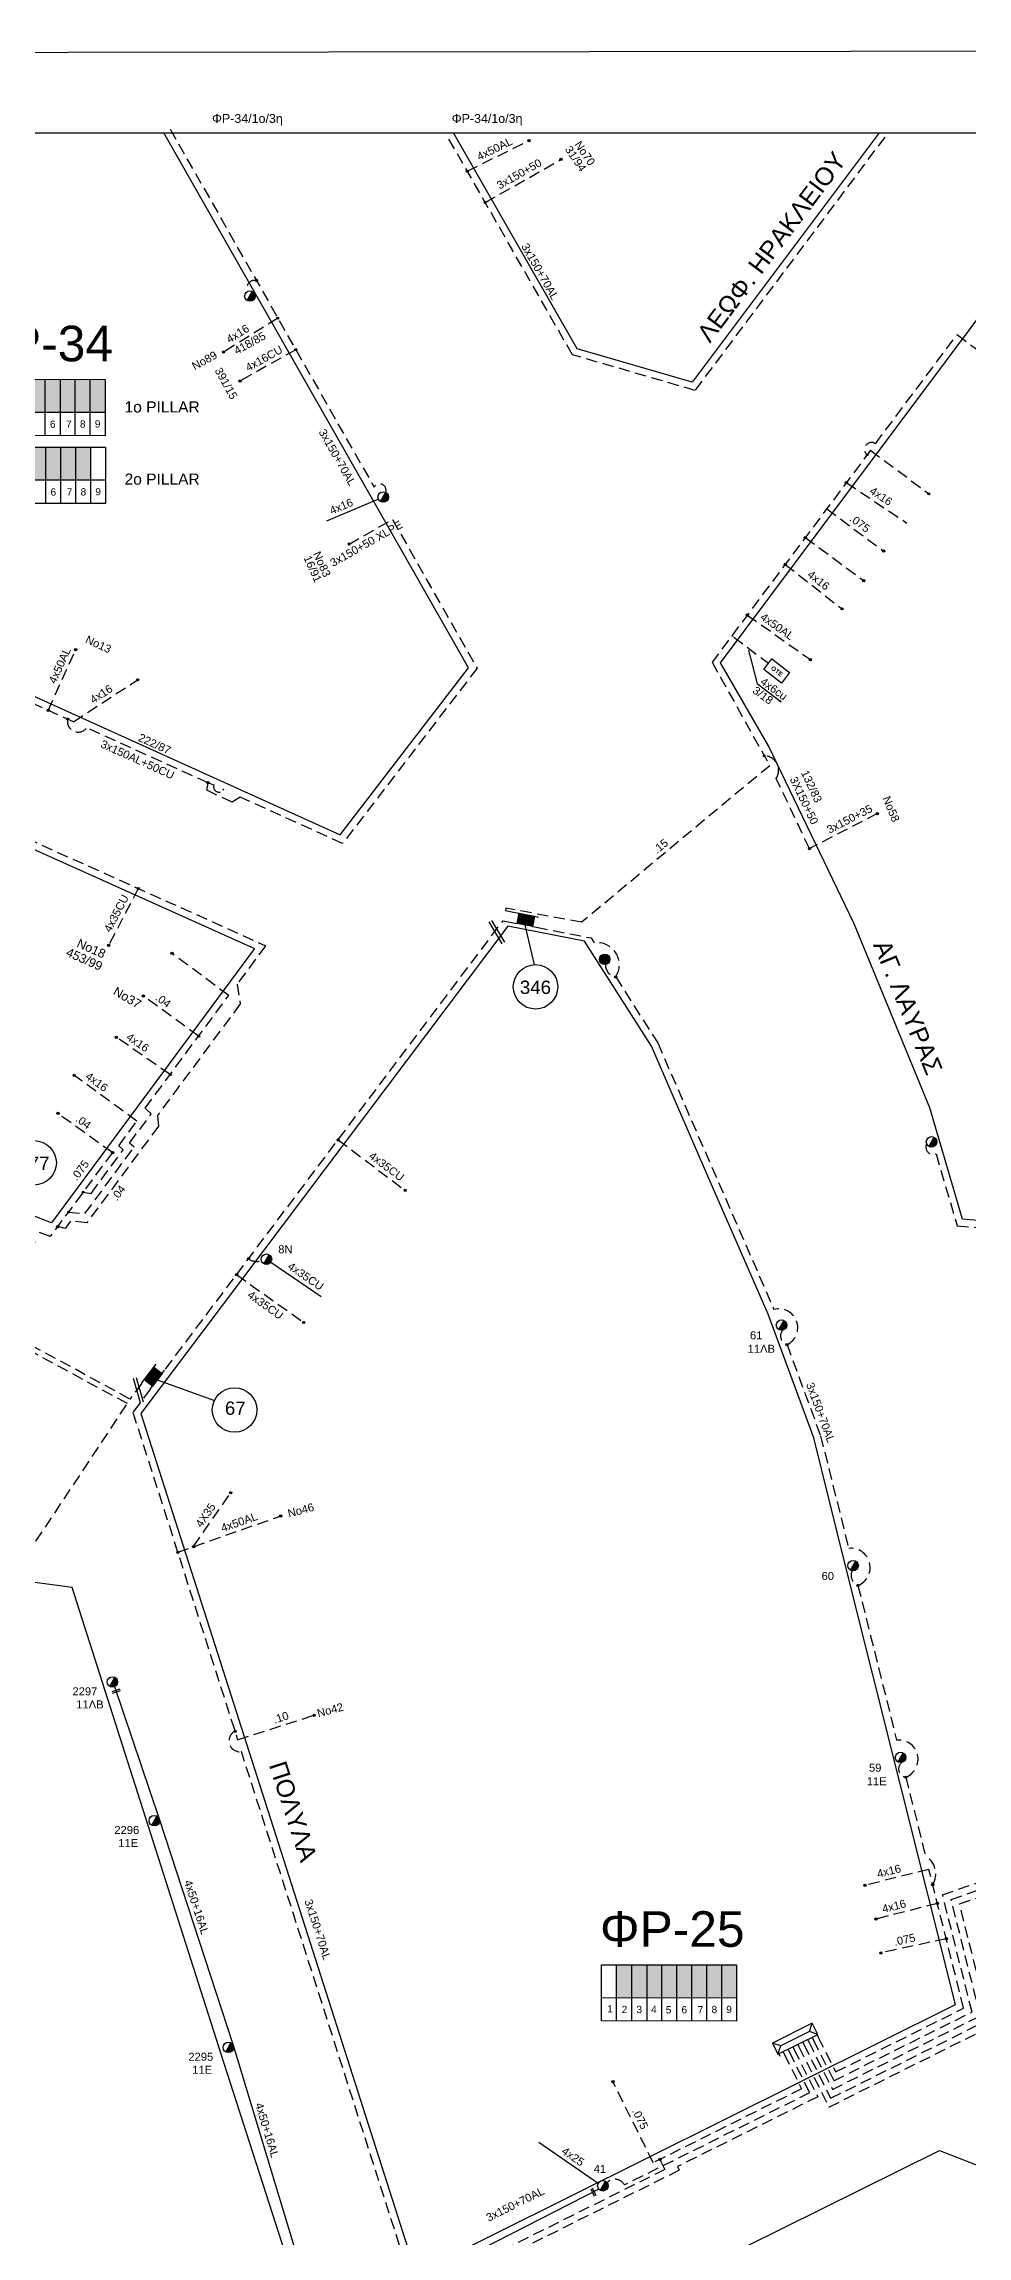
# Model space of a CAD drawing. Header units: millimetres. Extents: x 2910 to 3994, y 712 to 1224.
# Drawn here: x 3258.7 to 3362.5, y 977.4 to 1223.9 of the extents above; entities that cross this region are included whole.
import ezdxf
from ezdxf.enums import TextEntityAlignment as Align

# ---------------------------------------------------------------- set-up
doc = ezdxf.new("R2010")
doc.units = ezdxf.units.MM
doc.linetypes.add('DASHED', pattern=[19.05, 12.7, -6.35])
for name, color, linetype in [('.04', 7, 'Continuous'), ('.075', 7, 'Continuous'), ('.10', 7, 'Continuous'), ('.15', 7, 'Continuous'), ('3x150+35', 7, 'Continuous'), ('3x150+50', 7, 'Continuous'), ('3x150+50 XLPE', 7, 'Continuous'), ('3x150+70AL', 7, 'Continuous'), ('3x150AL+50CU', 7, 'Continuous'), ('4x16', 7, 'Continuous'), ('4x16CU', 7, 'Continuous'), ('4x25', 7, 'Continuous'), ('4X35', 7, 'Continuous'), ('4x35CU', 7, 'Continuous'), ('4x50+13', 7, 'Continuous'), ('4x50+16AL', 7, 'Continuous'), ('4x50AL', 7, 'Continuous'), ('Link Box 4 Διευθύνσεων', 7, 'Continuous'), ('Pillar OTE', 7, 'Continuous'), ('text διευθύνσεων', 7, 'Continuous'), ('TEXT ΚΑΛΩΔΙΩΝ', 7, 'Continuous'), ('Άγνωστα', 7, 'Continuous'), ('Επιγραφές - Σχήματα', 7, 'Continuous'), ('Καλώδια ΧΤ   3x150AL+50CU', 7, 'Continuous'), ('Μηχανική τομή', 7, 'Continuous'), ('Στύλος Ξύλινος', 7, 'Continuous'), ('Στύλος Ξύλινος @ 1', 7, 'Continuous'), ('Στύλος ΦΜ', 7, 'Continuous'), ('Στύλος ΦΜ @ 1', 7, 'Continuous'), ('Συνδέσεις', 7, 'Continuous'), ('Τομή', 7, 'Continuous'), ('Υποσταθμός πόλεως', 7, 'Continuous'), ('Υπόβαθρο ΔΕΗ', 7, 'Continuous'), ('Υπόγεια καλώδια Παροχών ΧΤ   4x6', 7, 'Continuous')]:
    doc.layers.add(name, color=color, linetype=linetype)
doc.styles.get("Standard").update_dxf_attribs({"font": 'arial.ttf'})
doc.linetypes.add('SYN_LINE', pattern='A,0.5,-0.0001,["/\\/\\/\\/",Standard,S=0.1,R=0,X=0,Y=-0.05],-0.25', length=0.7501)
doc.dimstyles.new('ISO-25', dxfattribs={"dimtxt": 2.5, "dimasz": 2.5, "dimexe": 1.25, "dimexo": 0.625, "dimtad": 1, "dimtxsty": 'Standard', "dimcen": 2.5, "dimadec": 0, "dimazin": 0, "dimtfac": 1, "dimtmove": 0, "dimatfit": 3, "dimfxl": 1, "dimarcsym": 0})

# ---------------------------------------------------------------- blocks, each defined once
blk = doc.blocks.new('LINK BOX 4 ΑΝΑΧΩΡΗΣΕΩΝ')
at = {"layer": 'Link Box 4 Διευθύνσεων', "ltscale": 40}
blk.add_hatch(color=256, dxfattribs=at).paths.add_polyline_path([(-3.54, 0), (-3.54, -4.67), (3.54, -4.67), (3.54, 0)])
for p, q in [((-3.54, 0), (-5.33, 0)), ((5.33, 0), (3.54, 0)), ((-3.54, -4.67), (-5.33, -4.67)), ((5.33, -4.67), (3.54, -4.67))]:
    blk.add_line(p, q, dxfattribs=at)
blk.add_lwpolyline([(-3.54, -4.67), (-3.54, 0), (3.54, 0), (3.54, -4.67)], close=True, dxfattribs=at)
blk = doc.blocks.new('ΥΠΟΣΤΑΘΜΟΣ ΠΟΛΕΩΣ 9 ΑΝΑΧΩΡΗΣΕΩΝ')
at = {"layer": 'Υποσταθμός πόλεως', "ltscale": 40}
for p, q in [((-9.63, -2.82), (-9.63, -4)), ((-7.12, -2.82), (-7.12, -4)), ((-4.84, -2.82), (-4.84, -4)), ((-2.36, -2.82), (-2.36, -4)), ((0.09, -2.82), (0.09, -4)), ((2.55, -2.82), (2.55, -4)), ((5.02, -2.82), (5.02, -4)), ((7.48, -2.82), (7.48, -4)), ((9.61, -2.82), (9.61, -4))]:
    blk.add_line(p, q, dxfattribs=at)
blk.add_lwpolyline([(-10.02, 2.82), (10.02, 2.82), (10.02, -2.82), (-10.02, -2.82)], close=True, dxfattribs=at)
for points in [[(-7.21, 0), (-10.02, 2.82)], [(-10.02, -2.82), (-7.21, 0)], [(-7.21, 0), (7.21, 0)], [(7.21, 0), (10.02, 2.82)], [(10.02, -2.82), (7.21, 0)]]:
    blk.add_lwpolyline(points, dxfattribs=at)
at = {"layer": 'Υποσταθμός πόλεως', "linetype": 'SYN_LINE', "ltscale": 40, "flags": 1}
for tag, p in [('ΜΕΤΑΣΧΗΜΑΤΙΣΜΟΣ', (10.79, 1.71)), ('ΙΣΧΥΣ', (10.77, -1.08)), ('ΑΡΙΘΜΟΣ', (10.89, -3.8))]:
    blk.add_attdef(tag, p, '', height=1.8, dxfattribs=at)
blk = doc.blocks.new('ΥΠΑΡΧΩΝ ΤΣΙΜΕΝΤΕΝΙΟΣ ΣΤΥΛΟΣ')
at = {"layer": 'Στύλος ΦΜ'}
blk.add_hatch(color=7, dxfattribs=at).paths.add_polyline_path([(-1.3, -2.3, 0.574793), (2.6, 0, 0.268822), (1.3, 2.3)])
at = {"layer": 'Στύλος ΦΜ', "color": 7}
blk.add_line((-1.3, -2.3), (1.3, 2.3), dxfattribs=at)
blk.add_circle((0, 0), 2.62, dxfattribs=at)
at = {"layer": 'Στύλος ΦΜ', "flags": 4}
for tag, p in [('ΑΡΙΘΜΟΣ', (-4.7, 8.1)), ('ΤΥΠΟΣ', (-4.9, 3))]:
    blk.add_attdef(tag, p, '', height=4, dxfattribs=at)
blk = doc.blocks.new('ΥΠΑΡΧΩΝ ΞΥΛΙΝΟΣ ΣΤΥΛΟΣ')
at = {"layer": 'Στύλος Ξύλινος'}
h = blk.add_hatch(color=7, dxfattribs=at)
h.paths.add_polyline_path([(-2.6, 0, 0.270008), (-1.3, -2.3), (1.3, 2.3, 0.576266)])
h.paths.add_polyline_path([(-1.3, -2.3, 0.574793), (2.6, 0, 0.268822), (1.3, 2.3)])
at = {"layer": 'Στύλος Ξύλινος', "color": 7}
blk.add_line((-1.3, -2.3), (1.3, 2.3), dxfattribs=at)
blk.add_circle((0, 0), 2.62, dxfattribs=at)
at = {"layer": 'Στύλος Ξύλινος', "flags": 4}
for tag, p in [('ΑΡΙΘΜΟΣ', (-4.9, 8.6)), ('ΤΥΠΟΣ', (-4.8, 3.4))]:
    blk.add_attdef(tag, p, '', height=4, dxfattribs=at)
blk = doc.blocks.new('_ΣΥΝΔΕΣΗ')
at = {"layer": 'Συνδέσεις', "linetype": 'SYN_LINE', "ltscale": 40}
blk.add_hatch(color=256, dxfattribs=at).paths.add_polyline_path([(0.5, -0.01, 1), (-0.5, -0.01, 1)])
at = {"layer": 'Συνδέσεις'}
blk.add_circle((0, -0.01), 0.5, dxfattribs=at)
blk = doc.blocks.new('ΜΗΧΑΝΙΚΗ ΤΟΜΗ')
at = {"layer": 'Μηχανική τομή', "ltscale": 40}
for p, q in [((-1.9, 0.8), (5.7, 0.8)), ((-1.9, -0.8), (5.7, -0.8))]:
    blk.add_line(p, q, dxfattribs=at)
blk = doc.blocks.new('ΤΟΜΗ')
at = {"layer": 'Τομή', "ltscale": 40}
for p, q in [((-5.7, 0), (17.1, 0)), ((-5.7, -2.8), (17.1, -2.8))]:
    blk.add_line(p, q, dxfattribs=at)
blk = doc.blocks.new('PILLAR ΟΤΕ')
at = {"layer": 'Pillar OTE', "ltscale": 40}
blk.add_lwpolyline([(-3.31, 2.02), (3.39, 2.02), (3.39, -1.99), (-3.31, -1.99)], close=True, dxfattribs=at)
at = {"layer": 'Pillar OTE', "insert": (-1.81, 0.71), "char_height": 1.3575, "width": 109.961, "attachment_point": 1}
blk.add_mtext('{\\fArial|b1|i0|c161|p34;OTE}', dxfattribs=at)

msp = doc.modelspace()

# ---------------------------------------------------------------- hatches: boundary and pattern name
at = {"layer": 'Pillar OTE', "ltscale": 40}
h = msp.add_hatch(color=256, dxfattribs=at)
h.dxf.hatch_style = 1
h.paths.add_polyline_path([(3336, 1157.29), (3336.28, 1157.23), (3336.14, 1157.49)])
at = {"layer": 'Καλώδια ΧΤ   3x150AL+50CU', "lineweight": -3, "ltscale": 0.2}
h = msp.add_hatch(color=173, dxfattribs=at)
h.dxf.hatch_style = 1
h.paths.add_polyline_path([(3257.2, 1182.53), (3258.89, 1182.53), (3258.89, 1186.21), (3257.2, 1186.21)])
h = msp.add_hatch(color=133, dxfattribs=at)
h.dxf.hatch_style = 1
h.paths.add_polyline_path([(3258.89, 1182.53), (3260.59, 1182.53), (3260.59, 1186.21), (3258.89, 1186.21)])
h = msp.add_hatch(color=62, dxfattribs=at)
h.dxf.hatch_style = 1
h.paths.add_polyline_path([(3260.56, 1182.53), (3262.26, 1182.53), (3262.26, 1186.21), (3260.56, 1186.21)])
h = msp.add_hatch(color=151, dxfattribs=at)
h.dxf.hatch_style = 1
h.paths.add_polyline_path([(3262.23, 1182.53), (3263.93, 1182.53), (3263.93, 1186.22), (3262.23, 1186.22)])
h = msp.add_hatch(color=6, dxfattribs=at)
h.dxf.hatch_style = 1
h.paths.add_polyline_path([(3263.89, 1182.53), (3265.59, 1182.53), (3265.59, 1186.21), (3263.89, 1186.21)])
h = msp.add_hatch(color=30, dxfattribs=at)
h.dxf.hatch_style = 1
h.paths.add_polyline_path([(3257.27, 1174.91), (3258.96, 1174.91), (3258.96, 1178.59), (3257.27, 1178.59)])
h = msp.add_hatch(color=5, dxfattribs=at)
h.dxf.hatch_style = 1
h.paths.add_polyline_path([(3258.96, 1174.91), (3260.66, 1174.91), (3260.66, 1178.59), (3258.96, 1178.59)])
h = msp.add_hatch(color=1, dxfattribs=at)
h.dxf.hatch_style = 1
h.paths.add_polyline_path([(3260.63, 1174.91), (3262.33, 1174.91), (3262.33, 1178.59), (3260.63, 1178.59)])
h = msp.add_hatch(color=6, dxfattribs=at)
h.dxf.hatch_style = 1
h.paths.add_polyline_path([(3262.3, 1174.91), (3264, 1174.91), (3264, 1178.59), (3262.3, 1178.59)])
h = msp.add_hatch(color=1, dxfattribs=at)
h.dxf.hatch_style = 1
h.paths.add_polyline_path([(3324.82, 1007.93), (3323.1, 1007.93), (3323.1, 1004.25), (3324.82, 1004.24)])
h = msp.add_hatch(color=85, dxfattribs=at)
h.dxf.hatch_style = 1
h.paths.add_polyline_path([(3324.82, 1004.24), (3326.54, 1004.24), (3326.54, 1007.93), (3324.82, 1007.93)])
h = msp.add_hatch(color=173, dxfattribs=at)
h.dxf.hatch_style = 1
h.paths.add_polyline_path([(3328.19, 1007.93), (3326.54, 1007.93), (3326.54, 1004.24), (3328.19, 1004.24)])
h = msp.add_hatch(color=2, dxfattribs=at)
h.dxf.hatch_style = 1
h.paths.add_polyline_path([(3328.19, 1004.24), (3329.88, 1004.24), (3329.88, 1007.93), (3328.19, 1007.93)])
h = msp.add_hatch(color=5, dxfattribs=at)
h.dxf.hatch_style = 1
h.paths.add_polyline_path([(3329.88, 1004.24), (3331.58, 1004.24), (3331.58, 1007.93), (3329.88, 1007.93)])
h = msp.add_hatch(color=6, dxfattribs=at)
h.dxf.hatch_style = 1
h.paths.add_polyline_path([(3331.55, 1004.24), (3333.25, 1004.24), (3333.25, 1007.93), (3331.55, 1007.93)])
h = msp.add_hatch(color=27, dxfattribs=at)
h.dxf.hatch_style = 1
h.paths.add_polyline_path([(3333.22, 1004.24), (3334.91, 1004.24), (3334.91, 1007.93), (3333.22, 1007.93)])
h = msp.add_hatch(color=30, dxfattribs=at)
h.dxf.hatch_style = 1
h.paths.add_polyline_path([(3334.88, 1004.24), (3336.57, 1004.24), (3336.57, 1007.93), (3334.88, 1007.93)])

# ---------------------------------------------------------------- linework, layer by layer
at = {"layer": '.04', "color": 85, "linetype": 'DASHED', "lineweight": -3, "ltscale": 0.1}
msp.add_lwpolyline([(3351.28, 1177.73, -0.961546), (3352.21, 1178.98), (3361.38, 1191.24)], format="xyb", dxfattribs=at)
msp.add_lwpolyline([(3361.38, 1191.24), (3367.77, 1186.46)], dxfattribs=at)
at = {"layer": '.04', "color": 151, "linetype": 'DASHED', "lineweight": -3, "ltscale": 0.1}
for points in [[(3261.49, 1092.58), (3263.36, 1092.41), (3268.87, 1099.86), (3268.37, 1100.34), (3270.81, 1103.61), (3270.13, 1104.26), (3279.51, 1116.93), (3273.11, 1121.68)], [(3276.13, 1112.36), (3269.91, 1116.88)], [(3266.44, 1099.26), (3260.29, 1103.67)]]:
    msp.add_lwpolyline(points, dxfattribs=at)
at = {"layer": '.075', "color": 85, "linetype": 'DASHED', "lineweight": -3, "ltscale": 0.1}
for points in [[(3346.73, 1171.65), (3353.12, 1166.91)], [(3360.17, 1010.86), (3352.81, 1009.26)]]:
    msp.add_lwpolyline(points, dxfattribs=at)
at = {"layer": '.075', "color": 151, "linetype": 'DASHED', "lineweight": -3, "ltscale": 0.1}
msp.add_lwpolyline([(3266.44, 1099.26), (3259.45, 1089.83), (3257.29, 1090.62)], dxfattribs=at)
at = {"layer": '.075', "color": 5, "linetype": 'DASHED', "lineweight": -3, "ltscale": 0.1}
msp.add_lwpolyline([(3327.23, 985.67), (3322.7, 994.77)], dxfattribs=at)
at = {"layer": '.10', "color": 5, "linetype": 'DASHED', "lineweight": -3, "ltscale": 0.1}
for points in [[(3272.4, 1074.91), (3310.35, 1125.34), (3311.49, 1125.11)], [(3270.69, 1072.65), (3268.74, 1070.06), (3280.52, 1033.24), (3289.1, 1035.99)]]:
    msp.add_lwpolyline(points, dxfattribs=at)
at = {"layer": '.10', "color": 151, "linetype": 'DASHED', "lineweight": -3, "ltscale": 0.1}
msp.add_lwpolyline([(3269.76, 1073.35), (3268.41, 1071.55), (3253.17, 1079.85), (3257.75, 1089.2), (3256.88, 1089.53)], dxfattribs=at)
at = {"layer": '.10', "color": 5, "linetype": 'DASHED', "lineweight": -3, "ltscale": 0.1}
msp.add_lwpolyline([(3281.73, 1087.32, 0.24365), (3283.2, 1087.11, 32.293731)], format="xyb", dxfattribs=at)
at = {"layer": '.15', "color": 85, "linetype": 'DASHED', "lineweight": -3, "ltscale": 0.1}
for points in [[(3351.66, 1178.24), (3333.84, 1154.41), (3340.32, 1142.77), (3319.18, 1125.16), (3310.66, 1126.75), (3310.62, 1126.47), (3311.72, 1126.26)], [(3351.66, 1178.24), (3358.21, 1173.34)], [(3344.32, 1168.42), (3350.89, 1163.59)]]:
    msp.add_lwpolyline(points, dxfattribs=at)
at = {"layer": '3x150+35', "color": 85, "linetype": 'DASHED', "lineweight": -3, "ltscale": 0.1}
msp.add_lwpolyline([(3352.42, 1137.38), (3344.79, 1133.45)], dxfattribs=at)
at = {"layer": '3x150+50', "color": 27, "linetype": 'DASHED', "lineweight": -3, "ltscale": 0.1}
msp.add_lwpolyline([(3308.34, 1206.11), (3316.87, 1210.94)], dxfattribs=at)
at = {"layer": '3x150+50', "color": 85, "linetype": 'DASHED', "lineweight": -3, "ltscale": 0.1}
msp.add_lwpolyline([(3344.79, 1133.45), (3341.05, 1141.34, 0.599135), (3339.7, 1143.88)], format="xyb", dxfattribs=at)
at = {"layer": '3x150+50', "color": 6, "linetype": 'DASHED', "lineweight": -3, "ltscale": 0.1}
msp.add_lwpolyline([(3344.71, 999.27), (3347.37, 993.92), (3363.99, 1002.19), (3360.71, 1015.29), (3379.11, 1021.6), (3381.33, 1012.86), (3394.24, 1019.04)], dxfattribs=at)
at = {"layer": '3x150+50 XLPE', "color": 133, "linetype": 'DASHED', "lineweight": -3, "ltscale": 0.1}
msp.add_lwpolyline([(3293.05, 1167.69), (3297.91, 1170.46), (3307.44, 1153.72), (3292.31, 1134.02), (3280.79, 1139.23), (3279.92, 1138.67), (3277.04, 1140), (3277.19, 1140.86)], dxfattribs=at)
at = {"layer": '3x150+50 XLPE', "color": 2, "linetype": 'DASHED', "lineweight": -3, "ltscale": 0.1}
msp.add_lwpolyline([(3344.15, 998.99), (3347.17, 992.92), (3364.92, 1001.76), (3361.66, 1014.77), (3377.79, 1020.3), (3383.65, 999.59), (3387.77, 1001.41), (3388.27, 1000.49)], dxfattribs=at)
at = {"layer": '3x150+70AL', "color": 27, "linetype": 'DASHED', "lineweight": -3, "ltscale": 0.1}
for points in [[(3272.94, 1214.34), (3295.85, 1174.1, -0.9013), (3297.17, 1173.49)], [(3282.62, 1197.33, 0.601876), (3281.61, 1196.1, -0.81179)], [(3343.05, 998.44), (3345.72, 993.09), (3329.94, 985.23), (3330.14, 984.82), (3302.06, 970.83), (3305.98, 962.96, -0.241175), (3307.51, 962.2, 0.137878)]]:
    msp.add_lwpolyline(points, format="xyb", dxfattribs=at)
msp.add_lwpolyline([(3353.26, 1213.46), (3331.92, 1184.97), (3318.14, 1188.98), (3304.09, 1213.55)], dxfattribs=at)
at = {"layer": '3x150+70AL', "color": 85, "linetype": 'DASHED', "lineweight": -3, "ltscale": 0.1}
for points in [[(3314.11, 1124.6), (3320.24, 1123.4), (3320.59, 1122.85, -0.639079), (3323.02, 1119.02), (3327.73, 1111.6), (3340.8, 1081.62, -0.913112), (3342.27, 1077.67), (3346.04, 1067.42), (3349.2, 1054.76, -0.878145), (3350.24, 1050.59), (3354.59, 1033.19, -0.880406), (3355.62, 1029.03), (3357.82, 1020.21, -0.408526), (3358.65, 1016.93)], [(3323.02, 1119.02, -0.382613), (3321.86, 1120.41, 0.953731)], [(3342.27, 1077.68, -0.572609), (3341.81, 1079.31, -1.150498)], [(3350.24, 1050.59, -0.433641), (3349.59, 1052.24, 0.447854)], [(3355.62, 1029.03, -0.686815), (3355.18, 1030.68, -0.755337)]]:
    msp.add_lwpolyline(points, format="xyb", dxfattribs=at)
at = {"layer": '3x150+70AL', "color": 173, "linetype": 'DASHED', "lineweight": -3, "ltscale": 0.1}
msp.add_lwpolyline([(3357.96, 1100.25, 0.681356), (3359.02, 1099.12), (3361.39, 1091.02), (3367.6, 1090.51), (3376.23, 1080.74)], format="xyb", dxfattribs=at)
at = {"layer": '3x150+70AL', "color": 30, "linetype": 'DASHED', "lineweight": -3, "ltscale": 0.1}
msp.add_lwpolyline([(3204.91, 984.47), (3254.69, 1050.79), (3268.12, 1071.03), (3252.88, 1079.33)], dxfattribs=at)
at = {"layer": '3x150+70AL', "color": 173, "linetype": 'DASHED', "lineweight": -3, "ltscale": 0.1}
msp.add_lwpolyline([(3345.22, 999.52), (3347.53, 994.89), (3363.06, 1002.62), (3359.75, 1015.81), (3378.72, 1022.31), (3374.44, 1039.15)], dxfattribs=at)
at = {"layer": '3x150+70AL', "color": 5, "linetype": 'DASHED', "lineweight": -3, "ltscale": 0.1}
msp.add_lwpolyline([(3327.99, 986.05), (3328.53, 984.91), (3300.46, 970.93), (3280.95, 1031.9, -0.857316), (3280.22, 1034.19, 0.812051), (3280.22, 1034.19, -0.812051)], format="xyb", dxfattribs=at)
at = {"layer": '3x150+70AL', "color": 85, "linetype": 'DASHED', "lineweight": -3, "ltscale": 0.1}
msp.add_lwpolyline([(3345.78, 999.8), (3347.73, 995.88), (3362.12, 1003.05), (3358.21, 1018.66)], dxfattribs=at)
at = {"layer": '3x150+70AL', "color": 30, "linetype": 'DASHED', "lineweight": -3, "ltscale": 0.1}
msp.add_lwpolyline([(3343.6, 998.72), (3346.98, 991.93), (3364.14, 1000.48), (3367.6, 967.56, -0.857071), (3368.01, 963.67), (3372.38, 922.12, -0.714928), (3372.92, 916.99), (3374.88, 898.26, -0.856548), (3375.29, 894.37), (3379.45, 854.8), (3373.56, 855.04, 0.882506), (3373.62, 854.34), (3374.63, 854.29)], format="xyb", dxfattribs=at)
at = {"layer": '3x150+70AL', "color": 1, "linetype": 'DASHED', "lineweight": -3, "ltscale": 0.1}
msp.add_lwpolyline([(3342.5, 998.17), (3344.81, 993.53), (3323.99, 983.17, 0.505619), (3322.04, 983.44)], format="xyb", dxfattribs=at)
at = {"layer": '3x150+70AL', "color": 5, "linetype": 'DASHED', "lineweight": -3, "ltscale": 0.1}
msp.add_lwpolyline([(3341.95, 997.9), (3343.9, 993.98), (3327.23, 985.67)], dxfattribs=at)
at = {"layer": '3x150AL+50CU', "color": 133, "linetype": 'DASHED', "lineweight": -3, "ltscale": 0.1}
for points in [[(3262.06, 1147.71), (3250.51, 1152.94, -1), (3248.51, 1153.84)], [(3277.19, 1140.86), (3263.57, 1147.03, -0.793222), (3261.4, 1148.01)], [(3277.19, 1140.86), (3277.85, 1140.6, 0.826499), (3278.88, 1140.01), (3278.95, 1140.22)]]:
    msp.add_lwpolyline(points, format="xyb", dxfattribs=at)
at = {"layer": '3x150AL+50CU', "color": 151, "linetype": 'DASHED', "lineweight": -3, "ltscale": 0.1}
msp.add_lwpolyline([(3223.76, 1149.46), (3283.66, 1122.53), (3280.46, 1118.21), (3280.8, 1115.98), (3271.5, 1103.42), (3271.62, 1102.23), (3263.57, 1091.36), (3261.73, 1091.56), (3261.12, 1090.74), (3260.27, 1090.94)], dxfattribs=at)
at = {"layer": '4x16', "color": 27, "linetype": 'DASHED', "lineweight": -3, "ltscale": 0.1}
msp.add_lwpolyline([(3285.03, 1193.1), (3278.93, 1189.29)], dxfattribs=at)
at = {"layer": '4x16', "color": 85, "linetype": 'DASHED', "lineweight": -3, "ltscale": 0.1}
for points in [[(3348.93, 1174.6), (3355.74, 1170.06)], [(3342.07, 1165.41), (3348.45, 1160.41)], [(3358.21, 1018.66), (3351.04, 1016.87)], [(3359.17, 1014.83), (3352.27, 1013.07)]]:
    msp.add_lwpolyline(points, dxfattribs=at)
at = {"layer": '4x16', "color": 27, "linetype": 'SYN_LINE', "lineweight": -3, "ltscale": 8}
msp.add_lwpolyline([(3296.35, 1172.73), (3290.51, 1170.25)], dxfattribs=at)
at = {"layer": '4x16', "color": 133, "linetype": 'DASHED', "lineweight": -3, "ltscale": 0.1}
msp.add_lwpolyline([(3262.06, 1147.71), (3269.28, 1152.43)], dxfattribs=at)
at = {"layer": '4x16', "color": 151, "linetype": 'DASHED', "lineweight": -3, "ltscale": 0.1}
for points in [[(3272.94, 1108.05), (3266.87, 1112.23)], [(3263.14, 1094.81), (3264.04, 1094.68), (3267.65, 1099.56), (3267.15, 1100.04), (3269.19, 1102.79), (3262.12, 1107.97)]]:
    msp.add_lwpolyline(points, dxfattribs=at)
at = {"layer": '4x16CU', "color": 27, "linetype": 'DASHED', "lineweight": -3, "ltscale": 0.1}
msp.add_lwpolyline([(3287.05, 1189.55), (3280.79, 1186.02)], dxfattribs=at)
at = {"layer": '4x25', "color": 1, "linetype": 'SYN_LINE', "lineweight": -3, "ltscale": 10}
msp.add_lwpolyline([(3321.03, 983.32), (3314.38, 987.94)], dxfattribs=at)
at = {"layer": '4X35', "color": 5, "linetype": 'DASHED', "lineweight": -3, "ltscale": 0.1}
msp.add_lwpolyline([(3275.56, 1054.96), (3279.72, 1061.01)], dxfattribs=at)
at = {"layer": '4x35CU', "color": 151, "linetype": 'DASHED', "lineweight": -3, "ltscale": 0.1}
msp.add_lwpolyline([(3269.35, 1128.96), (3266.01, 1122.55)], dxfattribs=at)
at = {"layer": '4x35CU', "color": 5, "linetype": 'DASHED', "lineweight": -3, "ltscale": 0.1}
for points in [[(3291.8, 1100.7), (3299.33, 1095.03)], [(3280.39, 1085.54), (3287.93, 1080.17)]]:
    msp.add_lwpolyline(points, dxfattribs=at)
at = {"layer": '4x35CU', "color": 5, "linetype": 'SYN_LINE', "lineweight": -3, "ltscale": 8}
msp.add_lwpolyline([(3284.26, 1086.95), (3289.9, 1083.08)], dxfattribs=at)
at = {"layer": '4x50+13', "color": 1, "linetype": 'Continuous', "lineweight": -3, "ltscale": 0.1}
msp.add_lwpolyline([(3321.13, 982.7), (3289.76, 966.64), (3259.17, 950.74), (3227.2, 935.16)], dxfattribs=at)
at = {"layer": '4x50+16AL', "color": 1, "linetype": 'Continuous', "lineweight": -3, "ltscale": 0.1}
msp.add_lwpolyline([(3266.63, 1039.34), (3271.71, 1024.34), (3280, 998.9), (3289.42, 967.77)], dxfattribs=at)
at = {"layer": '4x50AL', "color": 27, "linetype": 'DASHED', "lineweight": -3, "ltscale": 0.1}
msp.add_lwpolyline([(3306.33, 1209.63), (3313.27, 1213.05)], dxfattribs=at)
at = {"layer": '4x50AL', "color": 85, "linetype": 'DASHED', "lineweight": -3, "ltscale": 0.1}
msp.add_lwpolyline([(3337.8, 1159.71), (3344.9, 1154.7)], dxfattribs=at)
at = {"layer": '4x50AL', "color": 133, "linetype": 'DASHED', "lineweight": -3, "ltscale": 0.1}
msp.add_lwpolyline([(3259.23, 1148.99), (3262.31, 1155.83)], dxfattribs=at)
at = {"layer": '4x50AL', "color": 5, "linetype": 'DASHED', "lineweight": -3, "ltscale": 0.1}
msp.add_lwpolyline([(3273.78, 1054.33), (3285.34, 1058.39)], dxfattribs=at)
at = {"layer": 'Pillar OTE', "lineweight": -3, "ltscale": 40}
for points in [[(3250.45, 1179.89), (3250.45, 1186.22), (3265.62, 1186.21), (3265.61, 1179.88), (3250.45, 1179.9)], [(3258.89, 1179.89), (3258.89, 1186.21)], [(3260.59, 1179.89), (3260.59, 1186.21)], [(3262.26, 1179.88), (3262.26, 1186.21)], [(3263.95, 1179.88), (3263.96, 1186.21)], [(3250.45, 1182.54), (3265.61, 1182.52)], [(3250.52, 1172.27), (3250.52, 1178.59), (3265.68, 1178.59), (3265.68, 1172.26), (3250.52, 1172.27)], [(3258.96, 1172.27), (3258.96, 1178.59)], [(3260.66, 1172.26), (3260.66, 1178.59)], [(3262.33, 1172.26), (3262.33, 1178.59)], [(3264.02, 1172.26), (3264.02, 1178.59)], [(3250.52, 1174.92), (3265.68, 1174.9)], [(3321.43, 1001.61), (3321.43, 1007.93), (3336.6, 1007.93), (3336.6, 1001.59), (3321.43, 1001.61)], [(3323.1, 1001.61), (3323.1, 1007.93)], [(3324.82, 1001.6), (3324.82, 1007.93)], [(3326.54, 1001.6), (3326.54, 1007.93)], [(3328.19, 1001.6), (3328.19, 1007.93)], [(3329.88, 1001.6), (3329.88, 1007.93)], [(3331.58, 1001.6), (3331.58, 1007.93)], [(3333.25, 1001.6), (3333.25, 1007.93)], [(3334.94, 1001.59), (3334.94, 1007.93)], [(3321.43, 1004.25), (3336.6, 1004.23)]]:
    msp.add_lwpolyline(points, dxfattribs=at)
at = {"layer": 'TEXT ΚΑΛΩΔΙΩΝ', "color": 7, "linetype": 'Continuous', "ltscale": 0.1}
msp.add_lwpolyline([(3338.91, 1152), (3341.6, 1149.96), (3341.43, 1150.1)], dxfattribs=at)
at = {"layer": 'Άγνωστα', "linetype": 'Continuous', "lineweight": -3, "ltscale": 0.1}
msp.add_lwpolyline([(3993.79, 714.16), (2910.27, 712.76), (2910.26, 1222.54), (3993.11, 1223.94)], close=True, dxfattribs=at)
at = {"layer": 'Υπόβαθρο ΔΕΗ', "lineweight": -3}
msp.add_lwpolyline([(2916.4, 1211.92), (2916.4, 1213.94), (3915.14, 1213.94), (3915.14, 721.1), (2916.4, 721.1)], close=True, dxfattribs=at)
at = {"layer": 'Υπόβαθρο ΔΕΗ', "linetype": 'Continuous', "lineweight": -3}
for points in [[(3243.47, 1213.94), (3224.9, 1165.41), (3292.06, 1135.01), (3306.48, 1153.79), (3272.24, 1213.94)], [(3352.62, 1213.94), (3331.61, 1185.89), (3318.68, 1189.66), (3304.78, 1213.94)], [(3368.63, 1199.6), (3406.93, 1148.4), (3368.59, 1091.23), (3362, 1091.77), (3358.33, 1104.31), (3349.82, 1124.97), (3340.17, 1145.01), (3334.79, 1154.34), (3368.63, 1199.6)], [(3204.64, 1112.52), (3219.97, 1150.29), (3282.42, 1122.2), (3259.59, 1091.36), (3204.64, 1112.52)], [(3269.63, 1069.91), (3300.55, 973.27), (3361.19, 1003.48), (3348.76, 1053.1), (3345.28, 1067.18), (3340.16, 1081.1), (3333.38, 1096.63), (3327.02, 1111.22), (3319.51, 1123.05), (3310.9, 1124.74), (3269.63, 1069.91)], [(3255.46, 1051.21), (3201.95, 979.91), (3226.99, 935.58), (3288.43, 967.52), (3278.98, 996.93), (3274.44, 1011.14), (3261.92, 1050.34), (3255.46, 1051.21)], [(3306.71, 960.91), (3359.39, 987.04), (3364.97, 984.89), (3375.71, 882.72), (3367.7, 873.94), (3311.96, 876.18)]]:
    msp.add_lwpolyline(points, dxfattribs=at)
at = {"layer": 'Υπόβαθρο ΔΕΗ', "lineweight": -3}
for points in [[(3312.8, 1124.86), (3313.84, 1120.39)], [(3271.49, 1073.72), (3277.91, 1071.39)]]:
    msp.add_lwpolyline(points, dxfattribs=at)
for centre in [(3314, 1117.9), (3257.64, 1098.11), (3280.17, 1070.32)]:
    msp.add_circle(centre, 2.5, dxfattribs=at)
at = {"layer": 'Υπόγεια καλώδια Παροχών ΧΤ   4x6', "color": 85, "linetype": 'DASHED', "lineweight": -3, "ltscale": 0.1}
msp.add_lwpolyline([(3336.28, 1157.23), (3340.17, 1154.29)], dxfattribs=at)

# ---------------------------------------------------------------- block references
at = {"layer": 'Link Box 4 Διευθύνσεων', "lineweight": -3, "xscale": 0.2499999999999997, "yscale": 0.2499999999999997, "zscale": 0.2499999999999997}
for p, rotation in [((3312.8, 1124.86), 168.9040366541574), ((3271.49, 1073.72), 233.0344491662302)]:
    msp.add_blockref('LINK BOX 4 ΑΝΑΧΩΡΗΣΕΩΝ', p, dxfattribs=dict(at, rotation=rotation))
at = {"layer": 'Pillar OTE', "xscale": 0.3749999999999999, "yscale": 0.3749999999999999, "zscale": 0.3749999999999999, "rotation": 322.6185697191212}
msp.add_blockref('PILLAR ΟΤΕ', (3341.09, 1153.42), dxfattribs=at)
at = {"layer": 'Μηχανική τομή', "lineweight": -3, "xscale": 0.1249999999999999, "yscale": 0.1249999999999999, "zscale": 0.2499999999999677}
for p, rotation in [((3267.07, 1038.75), 197.5103367509105), ((3320.39, 982.58), 295.4457384027504)]:
    msp.add_blockref('ΜΗΧΑΝΙΚΗ ΤΟΜΗ', p, dxfattribs=dict(at, rotation=rotation))
at = {"layer": 'Στύλος Ξύλινος @ 1', "lineweight": -3, "ltscale": 40, "xscale": 0.2250000000000227, "yscale": 0.2250000000000227, "zscale": 0.2250000000000227}
msp.add_blockref('ΥΠΑΡΧΩΝ ΞΥΛΙΝΟΣ ΣΤΥΛΟΣ', (3321.78, 1120.99), dxfattribs=at)
at = {"layer": 'Στύλος ΦΜ @ 1', "lineweight": -3, "ltscale": 40, "xscale": 0.225, "yscale": 0.225, "zscale": 0.225}
for p in [(3281.89, 1195.58), (3296.88, 1172.98), (3358.51, 1100.47)]:
    msp.add_blockref('ΥΠΑΡΧΩΝ ΤΣΙΜΕΝΤΕΝΙΟΣ ΣΤΥΛΟΣ', p, dxfattribs=at)
at = {"layer": 'Στύλος ΦΜ @ 1', "lineweight": -3, "ltscale": 40}
ref = msp.add_blockref('ΥΠΑΡΧΩΝ ΤΣΙΜΕΝΤΕΝΙΟΣ ΣΤΥΛΟΣ', (3283.76, 1087.27), dxfattribs=dict(at, xscale=0.225, yscale=0.225, zscale=0.225))
ref.add_attrib('ΤΥΠΟΣ', '8N', dxfattribs={"layer": 'Στύλος ΦΜ', "height": 0.9, "flags": 4}).set_placement((3285.08, 1087.67), align=Align.BOTTOM_LEFT)
ref = msp.add_blockref('ΥΠΑΡΧΩΝ ΤΣΙΜΕΝΤΕΝΙΟΣ ΣΤΥΛΟΣ', (3341.65, 1079.87), dxfattribs=dict(at, xscale=0.225, yscale=0.225, zscale=0.225))
ref.add_attrib('ΤΥΠΟΣ', '11ΛΒ', dxfattribs={"layer": 'Στύλος ΦΜ', "height": 0.9, "flags": 4}).set_placement((3337.84, 1076.48), align=Align.BOTTOM_LEFT)
ref.add_attrib('ΑΡΙΘΜΟΣ', '61', (3338.1, 1078.26), dxfattribs={"layer": 'Στύλος ΦΜ', "height": 0.9, "flags": 4})
ref = msp.add_blockref('ΥΠΑΡΧΩΝ ΤΣΙΜΕΝΤΕΝΙΟΣ ΣΤΥΛΟΣ', (3349.7, 1052.82), dxfattribs=dict(at, xscale=0.225, yscale=0.225, zscale=0.225))
ref.add_attrib('ΑΡΙΘΜΟΣ', '60', (3346.15, 1051.2), dxfattribs={"layer": 'Στύλος ΦΜ', "height": 0.9, "flags": 4})
ref = msp.add_blockref('ΥΠΑΡΧΩΝ ΤΣΙΜΕΝΤΕΝΙΟΣ ΣΤΥΛΟΣ', (3266.44, 1039.74), dxfattribs=dict(at, xscale=0.225, yscale=0.225, zscale=0.225))
ref.add_attrib('ΤΥΠΟΣ', '11ΛΒ', dxfattribs={"layer": 'Στύλος ΦΜ', "height": 0.9, "flags": 4}).set_placement((3262.38, 1036.49), align=Align.BOTTOM_LEFT)
ref.add_attrib('ΑΡΙΘΜΟΣ', '2297', (3261.95, 1038.23), dxfattribs={"layer": 'Στύλος ΦΜ', "height": 0.9, "flags": 4})
ref = msp.add_blockref('ΥΠΑΡΧΩΝ ΤΣΙΜΕΝΤΕΝΙΟΣ ΣΤΥΛΟΣ', (3355.03, 1031.25), dxfattribs=dict(at, xscale=0.225, yscale=0.225, zscale=0.225))
ref.add_attrib('ΤΥΠΟΣ', '11Ε', dxfattribs={"layer": 'Στύλος ΦΜ', "height": 0.9, "flags": 4}).set_placement((3351.23, 1027.85), align=Align.BOTTOM_LEFT)
ref.add_attrib('ΑΡΙΘΜΟΣ', '59', (3351.48, 1029.64), dxfattribs={"layer": 'Στύλος ΦΜ', "height": 0.9, "flags": 4})
ref = msp.add_blockref('ΥΠΑΡΧΩΝ ΤΣΙΜΕΝΤΕΝΙΟΣ ΣΤΥΛΟΣ', (3271.15, 1024.14), dxfattribs=dict(at, xscale=0.225, yscale=0.225, zscale=0.225))
ref.add_attrib('ΤΥΠΟΣ', '11E', dxfattribs={"layer": 'Στύλος ΦΜ', "height": 0.9, "flags": 4}).set_placement((3267.1, 1020.9), align=Align.BOTTOM_LEFT)
ref.add_attrib('ΑΡΙΘΜΟΣ', '2296', (3266.66, 1022.64), dxfattribs={"layer": 'Στύλος ΦΜ', "height": 0.9, "flags": 4})
ref = msp.add_blockref('ΥΠΑΡΧΩΝ ΤΣΙΜΕΝΤΕΝΙΟΣ ΣΤΥΛΟΣ', (3279.47, 998.64), dxfattribs=dict(at, xscale=0.225, yscale=0.225, zscale=0.225))
ref.add_attrib('ΤΥΠΟΣ', '11E', dxfattribs={"layer": 'Στύλος ΦΜ', "height": 0.9, "flags": 4}).set_placement((3275.42, 995.4), align=Align.BOTTOM_LEFT)
ref.add_attrib('ΑΡΙΘΜΟΣ', '2295', (3274.98, 997.14), dxfattribs={"layer": 'Στύλος ΦΜ', "height": 0.9, "flags": 4})
ref = msp.add_blockref('ΥΠΑΡΧΩΝ ΤΣΙΜΕΝΤΕΝΙΟΣ ΣΤΥΛΟΣ', (3321.57, 983.08), dxfattribs=dict(at, xscale=0.225, yscale=0.225, zscale=0.225))
ref.add_attrib('ΑΡΙΘΜΟΣ', '41', (3320.54, 984.53), dxfattribs={"layer": 'Στύλος ΦΜ', "height": 0.9, "flags": 4})
at = {"layer": 'Συνδέσεις', "lineweight": -3, "xscale": 0.25, "yscale": 0.25, "zscale": 0.25}
for p in [(3313.27, 1213.05), (3316.87, 1210.95), (3306.33, 1209.63), (3308.34, 1206.12), (3282.62, 1197.34), (3285.03, 1193.1), (3278.93, 1189.29), (3287.06, 1189.55), (3280.79, 1186.02), (3351.28, 1177.73), (3348.94, 1174.6), (3358.21, 1173.34), (3344.32, 1168.42), (3293.05, 1167.69), (3353.12, 1166.92), (3342.07, 1165.42), (3350.89, 1163.59), (3337.8, 1159.71), (3348.45, 1160.41), (3262.31, 1155.83), (3344.9, 1154.7), (3269.28, 1152.43), (3259.23, 1148.99), (3261.4, 1148.01), (3339.7, 1143.88), (3277.19, 1140.86), (3352.42, 1137.38), (3344.79, 1133.45), (3269.35, 1128.96), (3266.01, 1122.56), (3273.13, 1121.67), (3269.93, 1116.88), (3323.02, 1119.02), (3266.89, 1112.22), (3276.15, 1112.36), (3262.14, 1107.96), (3272.96, 1108.05), (3260.32, 1103.67), (3291.82, 1100.69), (3266.46, 1099.26), (3263.16, 1094.81), (3299.35, 1095.02), (3261.51, 1092.57), (3260.29, 1090.93), (3281.76, 1087.36), (3280.41, 1085.53), (3287.95, 1080.16), (3342.27, 1077.67), (3279.74, 1061.01), (3285.36, 1058.39), (3273.8, 1054.32), (3275.58, 1054.95), (3350.24, 1050.59), (3289.12, 1035.98), (3280.24, 1034.19), (3355.62, 1029.03), (3351.04, 1016.87), (3358.65, 1016.93), (3359.17, 1014.84), (3352.27, 1013.07), (3360.17, 1010.86), (3352.81, 1009.26), (3322.7, 994.78), (3327.99, 986.05)]:
    msp.add_blockref('_ΣΥΝΔΕΣΗ', p, dxfattribs=at)
at = {"layer": 'Τομή', "lineweight": -3, "xscale": 0.125, "yscale": 0.125, "zscale": 0.2499999999999997}
for p, rotation in [((3309.43, 1124.76), 300.5442746573147), ((3269.4, 1071.79), 106.1839810197908)]:
    msp.add_blockref('ΤΟΜΗ', p, dxfattribs=dict(at, rotation=rotation))
at = {"layer": 'Υποσταθμός πόλεως', "lineweight": -3, "xscale": -0.2499999999999995, "yscale": 0.2499999999999996, "zscale": 0.2499999999999996, "rotation": 26.47632337197279}
msp.add_blockref('ΥΠΟΣΤΑΘΜΟΣ ΠΟΛΕΩΣ 9 ΑΝΑΧΩΡΗΣΕΩΝ', (3343.18, 999.62), dxfattribs=at)

# ---------------------------------------------------------------- texts
at = {"lineweight": -3, "ltscale": 30, "char_height": 0.817, "width": 5.6286, "attachment_point": 1}
for s, insert in [('6', (3259.42, 1181.58)), ('7', (3261.23, 1181.58)), ('8', (3262.79, 1181.6)), ('9', (3264.46, 1181.61)), ('6', (3259.49, 1173.96)), ('7', (3261.3, 1173.96)), ('8', (3262.86, 1173.97)), ('9', (3264.52, 1173.99)), ('1', (3322.06, 1003.39)), ('2', (3323.68, 1003.32)), ('3', (3325.34, 1003.32)), ('4', (3326.99, 1003.32)), ('5', (3328.64, 1003.28)), ('6', (3330.4, 1003.29)), ('7', (3332.22, 1003.29)), ('8', (3333.78, 1003.31)), ('9', (3335.44, 1003.32))]:
    msp.add_mtext(s, dxfattribs=dict(at, insert=insert))
at = {"layer": 'text διευθύνσεων', "color": 7, "linetype": 'Continuous', "lineweight": -3, "ltscale": 0.1}
for s, rotation, p in [('ΛΕΩΦ. ΗΡΑΚΛΕΙΟΥ', 53.1705, (3340.52, 1201.11)), ('ΑΓ. ΛΑΥΡΑΣ', 292.2068, (3355.87, 1115.61)), ('ΠΟΛΥΛΑ', 288, (3286.76, 1025.18))]:
    msp.add_text(s, height=2, rotation=rotation, dxfattribs=at).set_placement(p, align=Align.MIDDLE_CENTER)
at = {"layer": 'TEXT ΚΑΛΩΔΙΩΝ', "color": 7, "linetype": 'Continuous', "lineweight": -3, "ltscale": 0.1}
for s, rotation, p in [('4x50AL', 26.2545, (3309.4, 1212.14)), ('No70', 304.3921, (3319.55, 1211.64)), ('3x150+50', 29.5353, (3312.16, 1209.31)), ('31/94', 304.3921, (3318.51, 1211.03)), ('3x150+70AL', 299.7747, (3314.51, 1198.34)), ('4x16', 31.9604, (3280.53, 1191.35)), ('418/85', 28.8957, (3281.88, 1190.29)), ('No89', 28.8957, (3276.79, 1188.34)), ('4x16CU', 29.3916, (3283.48, 1188.57)), ('391/15', 298.8957, (3279.23, 1185.76)), ('3x150+70AL', 299.6627, (3291.73, 1177.45)), ('4x16', 326.2995, (3352.84, 1173.08)), ('4x16', 22.9768, (3292.16, 1171.93)), ('3x150+50 XLPE', 29.648, (3294.98, 1167.75)), ('.075', 323.4156, (3350.46, 1170.01)), ('16/91', 294.3783, (3288.96, 1164.91)), ('No83', 294.3783, (3290, 1165.43)), ('4x16', 321.8897, (3345.81, 1163.62)), ('4x50AL', 324.8144, (3341.17, 1158.43)), ('No13', 335.498, (3264.87, 1156.42)), ('4x50AL', 65.7231, (3260.52, 1154.04)), ('4x16', 33.2102, (3265.18, 1150.82)), ('3x150AL+50CU', 335.6423, (3269.27, 1143.46)), ('222/87', 335.498, (3271.19, 1145.22)), ('3X150+50', 295.3537, (3344.19, 1138.86)), ('132/83', 295, (3345.03, 1140.44)), ('No58', 291.9484, (3353.97, 1137.9)), ('3x150+35', 27.2418, (3349.3, 1136.78)), ('.15', 39.8117, (3328.05, 1133.72)), ('4x35CU', 62.5001, (3266.88, 1126.17)), ('.04', 324.0229, (3272.16, 1116.36)), ('4x16', 325.5213, (3269.29, 1111.65)), ('4x16', 323.7531, (3264.68, 1107.21)), ('.04', 324.3205, (3263.18, 1102.71)), ('.075', 53.4899, (3262.8, 1097.27)), ('4x35CU', 323.037, (3297.26, 1097.71)), ('.04', 53.4899, (3267.11, 1094.73)), ('4x35CU', 325.5014, (3288.17, 1085.36)), ('4x35CU', 324.5119, (3283.64, 1082.12)), ('3x150+70AL', 290.2039, (3346.04, 1070.03)), ('4X35', 55.5143, (3276.9, 1058.49)), ('4x50AL', 19.3558, (3280.69, 1057.71)), ('No46', 15.2346, (3287.62, 1059.05)), ('.10', 17.7379, (3285.38, 1035.74)), ('No42', 15.2346, (3290.92, 1036.58)), ('4x16', 14.0619, (3353.72, 1018.47)), ('4x50+16AL', 288.0527, (3275.9, 1014.4)), ('3x150+70AL', 287.7379, (3289.53, 1011.89)), ('4x16', 14.3094, (3354.29, 1014.52)), ('.075', 12.2699, (3355.48, 1010.76)), ('4x50+16AL', 286.8287, (3283.83, 989.33)), ('.075', 296.4763, (3325.77, 990.62)), ('4x25', 325.2322, (3318.22, 986.37)), ('3x150+70AL', 26.4763, (3311.71, 981.01))]:
    msp.add_text(s, height=0.9, rotation=rotation, dxfattribs=at).set_placement(p, align=Align.MIDDLE_CENTER)
at = {"layer": 'TEXT ΚΑΛΩΔΙΩΝ', "color": 7, "linetype": 'Continuous', "lineweight": -3, "ltscale": 0.1, "char_height": 0.9, "attachment_point": 1, "rotation": 324}
for s, insert in [('3/18', (3338.83, 1151.76)), ('4x6cu', (3339.7, 1152.76))]:
    msp.add_mtext_dynamic_manual_height_columns(s, width=1.8, gutter_width=12.5, heights=[0.118], dxfattribs=dict(at, insert=insert))
at = {"layer": 'Άγνωστα', "color": 7, "lineweight": -3}
note = msp.add_mtext_dynamic_manual_height_columns('ΦΡ-34/1o/3η\\P', width=1.8, gutter_width=2.31, heights=[0.73, 0], dxfattribs=dict(at, insert=(3273.53, 1216.05), char_height=1, attachment_point=1))
note = msp.add_mtext_dynamic_manual_height_columns('ΦΡ-34/1o/3η\\P', width=1.8, gutter_width=2.31, heights=[0.73, 0], dxfattribs=dict(at, insert=(3300.47, 1216.05), char_height=1, attachment_point=1))
at = {"layer": 'Άγνωστα', "color": 7, "lineweight": -3, "width": 4.551914400963142e-14, "attachment_point": 1}
for s, insert, char_height in [('1o PILLAR', (3267.81, 1183.74), 1.25), ('2o PILLAR', (3267.81, 1175.62), 1.25), ('346', (3312.24, 1118.6), 1.5), ('277', (3255.88, 1098.82), 1.5), ('67', (3279.09, 1071.27), 1.5)]:
    msp.add_mtext(s, dxfattribs=dict(at, insert=insert, char_height=char_height))
at = {"layer": 'Άγνωστα', "color": 7, "lineweight": -3, "char_height": 1, "width": 1.8, "attachment_point": 1}
for s, insert, rotation in [('453/99', (3261.54, 1122.34), 336), ('No18', (3262.75, 1123.35), 336), ('No37', (3266.93, 1117.97), 329.6275)]:
    msp.add_mtext(s, dxfattribs=dict(at, insert=insert, rotation=rotation))
at = {"layer": 'Υπόβαθρο ΔΕΗ', "lineweight": -3, "char_height": 4, "width": 84.6573, "attachment_point": 1}
for s, insert in [('ΦΡ-34', (3250.25, 1192.24)), ('ΦΡ-25', (3321.24, 1013.95))]:
    msp.add_mtext(s, dxfattribs=dict(at, insert=insert))

# ---------------------------------------------------------------- leaders
at = {"layer": 'Επιγραφές - Σχήματα', "ltscale": 40}
msp.add_leader([(3337.93, 1155.75), (3338.92, 1151.99)], dimstyle='ISO-25', override={"dimasz": 0.5, "dimtad": 0}, dxfattribs=at)

doc.saveas('drawing.dxf')
